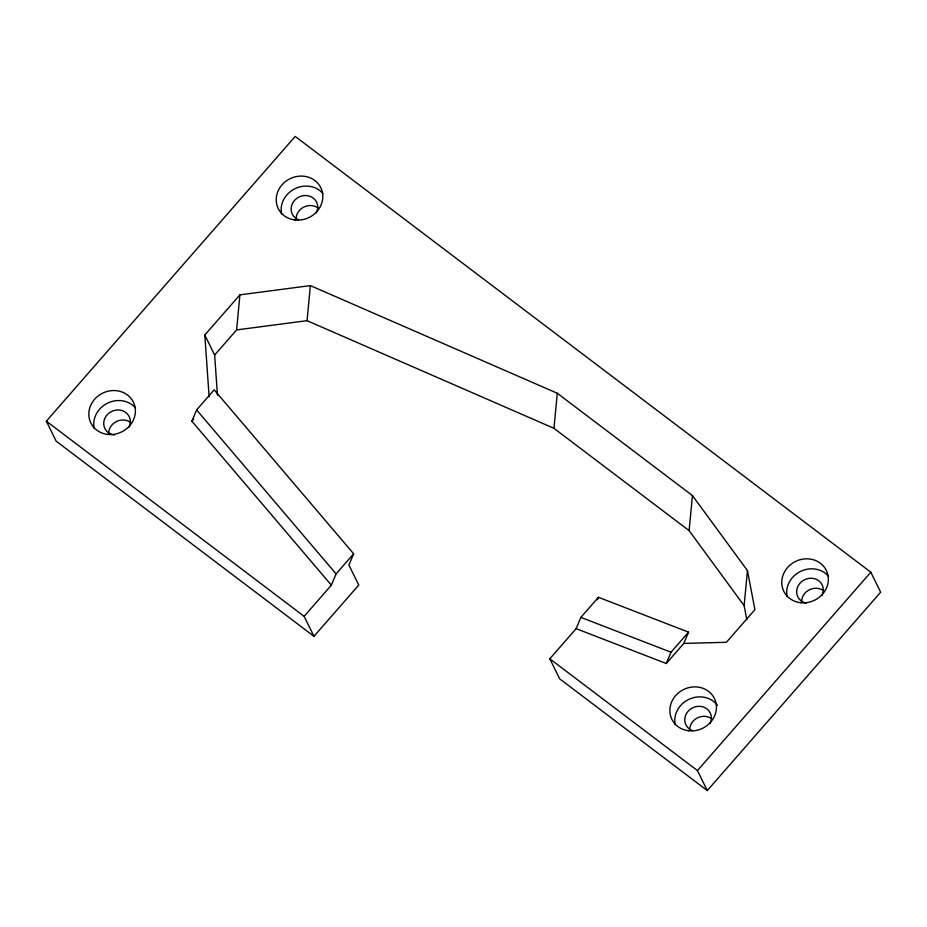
<?xml version="1.0" encoding="UTF-8"?>
<svg xmlns="http://www.w3.org/2000/svg" width="927" height="927" viewBox="0 0 927 927"><rect width="100%" height="100%" fill="white"/><g stroke="black" fill="none" stroke-linecap="round" stroke-linejoin="round"><path stroke-width="1.39" d="M217.463 395.25L214.647 355.029L236.594 329.919L239.919 294.856L310.371 285.609L557.289 393.257L692.434 495.574L747.452 570.603L754.926 609.642L726.397 642.284L683.813 643.419L666.258 663.512L576.13 628.657L549.792 658.784L559.63 678.784L707.289 790.569L880.65 592.202L870.812 572.202L295.203 136.431L46.35 421.182L56.188 441.182L313.963 636.328L358.761 585.076L348.911 565.076L353.65 553.79L214.172 389.838L196.617 409.919L191.877 421.206L331.356 585.169L304.126 616.328L313.963 636.328M746.791 619.607L744.126 605.667L689.109 530.638L553.964 428.32L307.046 320.672L310.371 285.609M553.964 428.32L557.289 393.257M689.109 530.638L692.434 495.574M744.126 605.667L747.452 570.603M331.356 585.169L336.095 573.883L353.65 553.79M576.13 628.657L580.87 617.37L598.425 597.289L688.552 632.144L683.813 643.419M597.37 599.792L598.425 597.289M666.258 663.512L670.997 652.226L688.552 632.144M209.131 396.802L204.809 335.029L239.919 294.856M191.877 421.206L193.72 419.085M707.289 790.569L697.452 770.569L870.812 572.202M236.594 329.919L307.046 320.672M580.87 617.37L670.997 652.226M549.792 658.784L697.452 770.569M46.35 421.182L304.126 616.328M196.617 409.919L336.095 573.883M204.809 335.029L214.647 355.029M801.6 602.573A13.534 12.341 -26.2 0 1 809.004 589.978A13.534 12.341 -26.2 0 1 823.674 590.777M806.247 603.141A13.534 12.341 -26.2 0 1 797.429 587.498A13.534 12.341 -26.2 0 1 815.157 578.912A13.534 12.341 -26.2 0 1 821.913 595.551M692.168 730.557A13.534 12.341 -26.2 0 1 686.119 714.172A13.534 12.341 -26.2 0 1 703.941 707.231A13.534 12.341 -26.2 0 1 710.001 723.616M298.54 219.769A13.534 12.341 -26.2 0 1 292.492 203.384A13.534 12.341 -26.2 0 1 310.325 196.443A13.534 12.341 -26.2 0 1 316.374 212.828M296.037 218.76A13.534 12.341 -26.2 0 1 303.986 206.999A13.534 12.341 -26.2 0 1 318.135 208.065M689.665 729.549A13.534 12.341 -26.2 0 1 697.614 717.776A13.534 12.341 -26.2 0 1 711.751 718.842M281.576 213.975A23.696 21.599 -26.2 0 1 294.821 188.772A23.696 21.599 -26.2 0 1 322.92 193.465M787.116 596.698A23.696 21.599 -26.2 0 1 800.36 571.495A23.696 21.599 -26.2 0 1 828.46 576.177M675.204 724.763A23.696 21.599 -26.2 0 1 689.132 699.225A23.696 21.599 -26.2 0 1 717.428 705.343M108.633 433.199A13.534 12.341 -26.2 0 1 116.582 421.437A13.534 12.341 -26.2 0 1 130.73 422.503M114.438 435.041A13.534 12.341 -26.2 0 1 104.241 419.931A13.534 12.341 -26.2 0 1 121.854 410.522A13.534 12.341 -26.2 0 1 128.969 427.277M94.183 428.425A23.696 21.599 -26.2 0 1 107.416 403.21A23.696 21.599 -26.2 0 1 135.516 407.903M800.511 602.689A23.696 21.599 -26.2 0 0 827.116 572.237A23.696 21.599 -26.2 0 0 787.533 567.567A23.696 21.599 -26.2 0 0 800.511 602.689M688.587 730.743A23.696 21.599 -26.2 0 0 715.204 700.302A23.696 21.599 -26.2 0 0 675.621 695.632A23.696 21.599 -26.2 0 0 688.587 730.743M294.971 219.966A23.696 21.599 -26.2 0 0 321.576 189.514A23.696 21.599 -26.2 0 0 281.993 184.844A23.696 21.599 -26.2 0 0 294.971 219.966M107.567 434.404A23.696 21.599 -26.2 0 0 134.172 403.963A23.696 21.599 -26.2 0 0 94.589 399.294A23.696 21.599 -26.2 0 0 107.567 434.404"/></g></svg>
